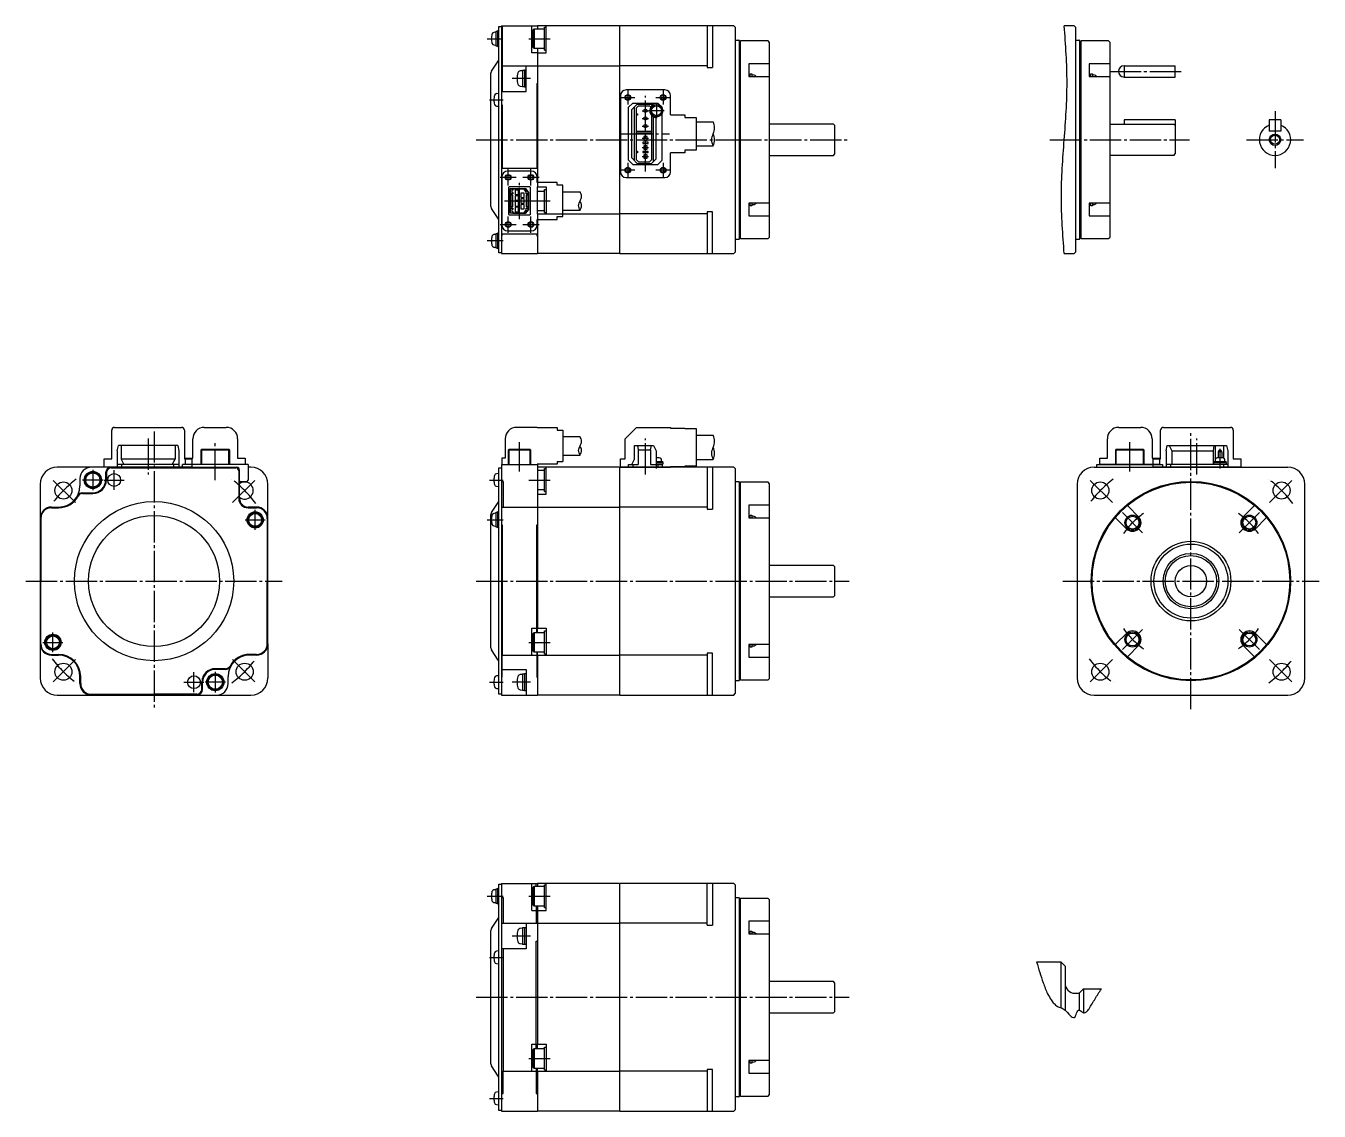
# Model space of a CAD drawing. Header units: millimetres. Extents: x -232 to 222, y -206 to 175.
import ezdxf

# ---------------------------------------------------------------- set-up
doc = ezdxf.new("R2010")
doc.units = ezdxf.units.MM
doc.linetypes.add('DASH_CENTER', pattern=[14, 11, -1, 1, -1])

msp = doc.modelspace()

# ---------------------------------------------------------------- linework, layer by layer
at = {"color": 7, "linetype": 'Continuous'}
for p, q in [((-66.9, 172.75), (-67.68, 172.68)), ((-66.9, 167.9), (-66.9, 173.1)), ((-66.9, 173.1), (-66.3, 173.1)), ((-66.3, 167.65), (-66.3, 173.35)), ((-66.3, 173.35), (-66, 173.35)), ((-66, 174.75), (-65, 174.75)), ((-66, 135), (-66, 174.75)), ((-65, 175), (-65, 95)), ((-65, 175), (-52.4, 175)), ((-64.8, 175), (-64.8, 161)), ((-54.4, 165.5), (-54.4, 175)), ((-53.55, 174), (-53.9, 173.65)), ((-53.9, 167.35), (-53.9, 173.65)), ((-53.55, 174), (-49.9, 174)), ((-53.55, 174), (-53.55, 167)), ((-52.4, 175), (-52.4, 174)), ((-23.7, 175), (-52.4, 175)), ((-49.9, 166.5), (-49.9, 174.5)), ((-49.9, 174.5), (-49.4, 174.5)), ((-49.4, 165.5), (-49.4, 175)), ((-23.7, 175), (-23.6, 174.9)), ((-23.6, 174.9), (-23.5, 175)), ((-23.6, 174.9), (-23.6, 95.1)), ((16.5, 175), (-23.5, 175)), ((7.2, 175), (7.2, 160.32)), ((9, 175), (9, 160.32)), ((17, 174.5), (16.5, 175)), ((17, 174.5), (17, 95.5)), ((136.01, 175), (132.51, 175)), ((136.51, 174.5), (136.01, 175)), ((136.51, 174.5), (136.51, 95.5)), ((-67.68, 168.32), (-66.9, 168.25)), ((17.3, 170), (18.3, 170)), ((18.5, 169.8), (18.3, 170)), ((18.5, 135), (18.5, 169.8)), ((18.8, 168.9), (18.7, 168.9)), ((18.9, 169.7), (18.8, 169.6)), ((18.8, 169.6), (18.8, 135)), ((28.6, 169.7), (18.9, 169.7)), ((29.1, 169.2), (28.6, 169.7)), ((29.1, 135), (29.1, 169.2)), ((136.81, 170), (137.81, 170)), ((138.01, 169.8), (137.81, 170)), ((138.01, 135), (138.01, 169.8)), ((138.31, 168.9), (138.21, 168.9)), ((138.41, 169.7), (138.31, 169.6)), ((138.31, 169.6), (138.31, 135)), ((148.11, 169.7), (138.41, 169.7)), ((148.61, 169.2), (148.11, 169.7)), ((148.61, 135), (148.61, 169.2)), ((-66.3, 167.9), (-66.9, 167.9)), ((-66, 167.65), (-66.3, 167.65)), ((-52.4, 165.5), (-54.4, 165.5)), ((-53.9, 167.35), (-53.55, 167)), ((-49.9, 167), (-53.55, 167)), ((-52.4, 167), (-52.4, 118.5)), ((-52.4, 165.5), (-49.4, 165.5)), ((-49.9, 166.5), (-49.4, 166.5)), ((-68.53, 159.09), (-66.17, 162.65)), ((-64.8, 161), (-64.8, 152)), ((-64.8, 161), (-52.4, 161)), ((-57.6, 159.25), (-58.45, 159.18)), ((-57.6, 159.45), (-57.6, 153.55)), ((-57.6, 159.45), (-56.9, 159.45)), ((-56.9, 159.5), (-56.4, 159.5)), ((-56.9, 159.5), (-56.9, 153.5)), ((-56.4, 152), (-56.4, 161)), ((-52.4, 161), (-23.6, 161)), ((7.2, 161), (-23.6, 161)), ((7.2, 160.32), (9, 160.32)), ((21.8, 161.71), (21.8, 157.22)), ((29.1, 161.71), (21.8, 161.71)), ((141.31, 161.71), (141.31, 157.22)), ((148.61, 161.71), (141.31, 161.71)), ((153.51, 161), (153.51, 157)), ((153.51, 161), (171.51, 161)), ((171.51, 157), (171.51, 161)), ((-68.9, 157.88), (-68.9, 135)), ((-52.6, 154.75), (-52.4, 154.75)), ((-52.6, 154.75), (-52.6, 135)), ((21.8, 158.01), (22.3, 158.01)), ((21.8, 157.22), (29.1, 157.22)), ((22.3, 158.16), (22.9, 158.16)), ((22.3, 157.22), (22.3, 158.16)), ((22.9, 158.16), (22.9, 157.22)), ((23.68, 157.69), (22.9, 157.76)), ((141.31, 158.01), (141.81, 158.01)), ((141.31, 157.22), (148.61, 157.22)), ((141.81, 158.16), (142.41, 158.16)), ((141.81, 157.22), (141.81, 158.16)), ((142.41, 158.16), (142.41, 157.22)), ((143.19, 157.69), (142.41, 157.76)), ((153.51, 157), (171.51, 157)), ((-66, 151.25), (-66.78, 151.18)), ((-65, 152), (-56.4, 152)), ((-58.45, 153.82), (-57.6, 153.75)), ((-56.9, 153.55), (-57.6, 153.55)), ((-56.4, 153.5), (-56.9, 153.5)), ((-66.78, 146.82), (-66, 146.75)), ((-65, 147.25), (-64.8, 147.25)), ((-64.8, 147.25), (-64.8, 125)), ((-18.9, 147.9), (-20.4, 146.4)), ((-20.4, 127.8), (-20.4, 146.4)), ((-19.3, 145.6), (-17, 147.9)), ((-19.3, 128.6), (-19.3, 145.6)), ((-18.9, 147.9), (-10.1, 147.9)), ((-18.3, 127.6), (-18.3, 146.6)), ((-16.95, 146.9), (-17.75, 146.1)), ((-17.75, 146.1), (-17.75, 128.1)), ((-17.4, 147.5), (-12.3, 147.5)), ((-16.95, 146.9), (-13.1, 146.9)), ((-13.1, 146.9), (-12.65, 146.45)), ((-11.97, 147.17), (-12.7, 147.9)), ((-11.8, 147.28), (-11.8, 147.9)), ((-8.6, 146.4), (-10.1, 147.9)), ((-8.6, 146.12), (-8.6, 146.4)), ((-17.75, 144.1), (-17.25, 144.1)), ((-17.25, 143.6), (-17.75, 143.6)), ((-17.25, 144.1), (-17.25, 143.6)), ((-12.3, 128.1), (-12.3, 143.51)), ((-11.7, 127.3), (-11.7, 143.07)), ((-10.7, 128.3), (-10.7, 142.8)), ((-8.6, 127.8), (-8.6, 144.28)), ((171.51, 142), (153.51, 142)), ((153.51, 142), (153.51, 140.5)), ((171.51, 142), (171.51, 130)), ((204.51, 142), (204.51, 138)), ((208.51, 142), (204.51, 142)), ((208.51, 142), (208.51, 138)), ((-17.75, 138), (-12.3, 138)), ((-12.3, 137.3), (-17.75, 137.3)), ((51.5, 140.5), (29.1, 140.5)), ((52, 140), (51.5, 140.5)), ((52, 130), (52, 140)), ((148.61, 140.5), (171.01, 140.5)), ((171.01, 140.5), (171.51, 140)), ((208.51, 138), (204.51, 138)), ((-68.9, 135), (-68.9, 112.12)), ((-66, 95.25), (-66, 135)), ((-52.6, 135), (-52.6, 125)), ((-15.4, 134.1), (-15.4, 133.7)), ((-13.6, 134.1), (-15.4, 134.1)), ((-15.4, 133.7), (-13.6, 133.7)), ((-15.1, 136.1), (-15.1, 134.9)), ((-13.9, 136.1), (-15.1, 136.1)), ((-15.1, 134.9), (-13.9, 134.9)), ((-13.9, 132.9), (-15.1, 132.9)), ((-15.1, 132.9), (-15.1, 131.7)), ((-15.1, 131.7), (-13.9, 131.7)), ((-13.9, 134.9), (-13.9, 136.1)), ((-13.9, 131.7), (-13.9, 132.9)), ((-13.6, 133.7), (-13.6, 134.1)), ((18.5, 100.2), (18.5, 135)), ((18.8, 135), (18.8, 100.4)), ((29.1, 100.8), (29.1, 135)), ((138.01, 100.2), (138.01, 135)), ((138.31, 135), (138.31, 100.4)), ((148.61, 100.8), (148.61, 135)), ((-18.9, 126.3), (-20.4, 127.8)), ((-17, 126.3), (-19.3, 128.6)), ((-17.75, 131.05), (-17.25, 131.05)), ((-17.25, 130.35), (-17.75, 130.35)), ((-17.75, 128.1), (-16.95, 127.3)), ((-17.25, 131.05), (-17.25, 130.35)), ((-16.95, 127.3), (-13.1, 127.3)), ((-13.6, 130.9), (-15.4, 130.9)), ((-15.4, 130.9), (-15.4, 130.5)), ((-15.4, 130.5), (-13.6, 130.5)), ((-15.1, 129.7), (-15.1, 128.5)), ((-13.9, 129.7), (-15.1, 129.7)), ((-15.1, 128.5), (-13.9, 128.5)), ((-13.9, 128.5), (-13.9, 129.7)), ((-13.6, 130.5), (-13.6, 130.9)), ((-13.1, 127.3), (-12.3, 128.1)), ((-12.7, 126.3), (-10.7, 128.3)), ((-8.6, 127.8), (-10.1, 126.3)), ((29.1, 129.5), (51.5, 129.5)), ((51.5, 129.5), (52, 130)), ((171.01, 129.5), (148.61, 129.5)), ((171.01, 129.5), (171.51, 130)), ((-65, 125), (-52.4, 125)), ((-18.9, 126.3), (-10.1, 126.3)), ((-17.4, 126.7), (-12.3, 126.7)), ((-62.53, 118.23), (-62.33, 118.43)), ((-62.53, 118.23), (-62.53, 108.78)), ((-55.08, 118.43), (-62.33, 118.43)), ((-55.08, 118.43), (-54.88, 118.23)), ((-54.88, 108.78), (-54.88, 118.23)), ((-52.4, 113.5), (-52.4, 118.5)), ((-52.4, 118.5), (-49.4, 118.5)), ((-49.4, 118.5), (-49.4, 109)), ((-61.95, 117.83), (-56.5, 117.83)), ((-61.95, 109.18), (-61.95, 117.83)), ((-61.75, 114.35), (-61.95, 114.35)), ((-61.85, 117.75), (-61, 117.75)), ((-61.85, 116), (-61.85, 117.75)), ((-61, 116), (-61.85, 116)), ((-61.75, 115.6), (-61.18, 115.6)), ((-61.75, 115.6), (-61.75, 111.4)), ((-61.4, 116), (-61.4, 115.6)), ((-61.35, 117.25), (-61.35, 116.5)), ((-61, 117.25), (-61.35, 117.25)), ((-61.35, 116.5), (-61, 116.5)), ((-61.18, 115.6), (-61.18, 111.4)), ((-61, 117.75), (-57, 117.75)), ((-61, 117.75), (-61, 117.25)), ((-61, 116.5), (-61, 116)), ((-60.1, 117.3), (-60.28, 117.3)), ((-60.28, 117.3), (-60.28, 115.7)), ((-60.28, 115.7), (-60.1, 115.7)), ((-60.28, 115.3), (-60.28, 113.7)), ((-60.1, 115.3), (-60.28, 115.3)), ((-60.28, 113.7), (-60.1, 113.7)), ((-60.1, 117.27), (-60.1, 117.3)), ((-59.1, 117.27), (-60.1, 117.27)), ((-60.1, 115.7), (-60.1, 115.73)), ((-60.1, 115.73), (-59.1, 115.73)), ((-60.1, 115.27), (-60.1, 115.3)), ((-59.1, 115.27), (-60.1, 115.27)), ((-60.1, 113.73), (-59.1, 113.73)), ((-60.1, 113.7), (-60.1, 113.73)), ((-59.1, 115.73), (-59.1, 117.27)), ((-59.1, 113.73), (-59.1, 115.27)), ((-58.3, 116.27), (-58.3, 114.73)), ((-57.3, 116.27), (-58.3, 116.27)), ((-58.3, 114.73), (-57.3, 114.73)), ((-57.3, 114.27), (-58.3, 114.27)), ((-58.3, 114.27), (-58.3, 112.73)), ((-57.12, 116.3), (-57.3, 116.3)), ((-57.3, 116.3), (-57.3, 116.27)), ((-57.3, 114.73), (-57.3, 114.7)), ((-57.3, 114.7), (-57.12, 114.7)), ((-57.3, 114.3), (-57.3, 114.27)), ((-57.12, 114.3), (-57.3, 114.3)), ((-57.12, 114.7), (-57.12, 116.3)), ((-57.12, 112.7), (-57.12, 114.3)), ((-56.57, 117.75), (-57, 117.75)), ((-57, 117.38), (-57, 117.75)), ((-56.4, 116.75), (-57, 117.38)), ((-55.55, 116.42), (-56.57, 117.75)), ((-55.45, 116.45), (-56.5, 117.83)), ((-56.4, 116), (-56.4, 116.75)), ((-55.55, 116), (-56.4, 116)), ((-56.23, 115.6), (-55.65, 115.6)), ((-56.23, 111.4), (-56.23, 115.6)), ((-56, 115.6), (-56, 116)), ((-55.65, 111.4), (-55.65, 115.6)), ((-55.65, 114.35), (-55.45, 114.35)), ((-55.55, 116), (-55.55, 116.42)), ((-55.45, 110.55), (-55.45, 116.45)), ((-52.4, 117), (-49.9, 117)), ((-52.4, 109), (-52.4, 113.5)), ((-49.9, 117.5), (-49.4, 117.5)), ((-49.9, 109.5), (-49.9, 117.5)), ((-66.17, 107.29), (-68.53, 110.91)), ((-61.95, 112.65), (-61.75, 112.65)), ((-56.5, 109.18), (-61.95, 109.18)), ((-61.85, 111), (-61, 111)), ((-61.85, 109.25), (-61.85, 111)), ((-61, 109.25), (-61.85, 109.25)), ((-61.18, 111.4), (-61.75, 111.4)), ((-61.4, 111.4), (-61.4, 111)), ((-61.35, 110.5), (-61.35, 109.75)), ((-61, 110.5), (-61.35, 110.5)), ((-61.35, 109.75), (-61, 109.75)), ((-61, 111), (-61, 110.5)), ((-61, 109.75), (-61, 109.25)), ((-61, 109.25), (-57, 109.25)), ((-60.28, 113.3), (-60.28, 111.7)), ((-60.1, 113.3), (-60.28, 113.3)), ((-60.28, 111.7), (-60.1, 111.7)), ((-60.1, 111.3), (-60.28, 111.3)), ((-60.28, 111.3), (-60.28, 109.7)), ((-60.28, 109.7), (-60.1, 109.7)), ((-60.1, 113.27), (-60.1, 113.3)), ((-59.1, 113.27), (-60.1, 113.27)), ((-60.1, 111.73), (-59.1, 111.73)), ((-60.1, 111.7), (-60.1, 111.73)), ((-60.1, 111.27), (-60.1, 111.3)), ((-59.1, 111.27), (-60.1, 111.27)), ((-60.1, 109.7), (-60.1, 109.73)), ((-60.1, 109.73), (-59.1, 109.73)), ((-59.1, 111.73), (-59.1, 113.27)), ((-59.1, 109.73), (-59.1, 111.27)), ((-58.3, 112.73), (-57.3, 112.73)), ((-57.3, 112.27), (-58.3, 112.27)), ((-58.3, 112.27), (-58.3, 110.73)), ((-58.3, 110.73), (-57.3, 110.73)), ((-57.3, 112.73), (-57.3, 112.7)), ((-57.3, 112.7), (-57.12, 112.7)), ((-57.3, 112.3), (-57.3, 112.27)), ((-57.12, 112.3), (-57.3, 112.3)), ((-57.3, 110.73), (-57.3, 110.7)), ((-57.3, 110.7), (-57.12, 110.7)), ((-57.12, 110.7), (-57.12, 112.3)), ((-57, 109.62), (-56.4, 110.25)), ((-57, 109.25), (-57, 109.62)), ((-57, 109.25), (-56.57, 109.25)), ((-56.57, 109.25), (-55.55, 110.58)), ((-56.5, 109.18), (-55.45, 110.55)), ((-56.4, 111), (-55.55, 111)), ((-56.4, 110.25), (-56.4, 111)), ((-55.65, 111.4), (-56.23, 111.4)), ((-56, 111), (-56, 111.4)), ((-55.45, 112.65), (-55.65, 112.65)), ((-55.55, 110.58), (-55.55, 111)), ((-49.9, 110), (-52.4, 110)), ((-52.4, 109), (-52.4, 95)), ((-52.4, 109), (-23.6, 109)), ((-49.9, 109.5), (-49.4, 109.5)), ((7.2, 109), (-23.6, 109)), ((7.2, 109.68), (7.2, 95)), ((9, 109.68), (7.2, 109.68)), ((9, 95), (9, 109.68)), ((21.8, 112.78), (21.8, 108.29)), ((29.1, 112.78), (21.8, 112.78)), ((22.3, 111.99), (21.8, 111.99)), ((22.3, 111.84), (22.3, 112.78)), ((22.9, 111.84), (22.3, 111.84)), ((22.9, 112.78), (22.9, 111.84)), ((22.9, 112.24), (23.68, 112.31)), ((141.31, 112.78), (141.31, 108.29)), ((148.61, 112.78), (141.31, 112.78)), ((141.81, 111.99), (141.31, 111.99)), ((141.81, 111.84), (141.81, 112.78)), ((142.41, 111.84), (141.81, 111.84)), ((142.41, 112.78), (142.41, 111.84)), ((142.41, 112.24), (143.19, 112.31)), ((-62.53, 108.78), (-62.33, 108.58)), ((-62.33, 108.58), (-55.08, 108.58)), ((-54.88, 108.78), (-55.08, 108.58)), ((21.8, 108.29), (29.1, 108.29)), ((141.31, 108.29), (148.61, 108.29)), ((-66.9, 101.75), (-67.68, 101.68)), ((-66.9, 96.9), (-66.9, 102.1)), ((-66.9, 102.1), (-66.3, 102.1)), ((-66.3, 96.65), (-66.3, 102.35)), ((-66.3, 102.35), (-66, 102.35)), ((-65, 102), (-52.4, 102)), ((-65, 101.25), (-64.8, 101.25)), ((-64.8, 101.25), (-64.8, 102)), ((-52.6, 102), (-52.6, 101.25)), ((-52.6, 101.25), (-52.4, 101.25)), ((18.3, 100), (17.3, 100)), ((18.3, 100), (18.5, 100.2)), ((18.7, 101.1), (18.8, 101.1)), ((18.8, 100.4), (18.9, 100.3)), ((18.9, 100.3), (28.6, 100.3)), ((28.6, 100.3), (29.1, 100.8)), ((137.81, 100), (136.81, 100)), ((137.81, 100), (138.01, 100.2)), ((138.21, 101.1), (138.31, 101.1)), ((138.31, 100.4), (138.41, 100.3)), ((138.41, 100.3), (148.11, 100.3)), ((148.11, 100.3), (148.61, 100.8)), ((-67.68, 97.32), (-66.9, 97.25)), ((-66.3, 96.9), (-66.9, 96.9)), ((-66, 96.65), (-66.3, 96.65)), ((16.5, 95), (17, 95.5)), ((136.01, 95), (136.51, 95.5)), ((-65, 95.25), (-66, 95.25)), ((-65, 95), (-52.4, 95)), ((-23.7, 95), (-52.4, 95)), ((-23.6, 95.1), (-23.7, 95)), ((-23.5, 95), (-23.6, 95.1)), ((-23.5, 95), (16.5, 95)), ((132.51, 95), (136.01, 95)), ((-199.9, 25.8), (-199.5, 27.6)), ((-178.7, 27.6), (-199.5, 27.6)), ((-198.6, 27.6), (-198.6, 22.8)), ((-179.6, 27.6), (-179.6, 22.8)), ((-178.7, 27.6), (-178.3, 25.8)), ((-18.3, 27.6), (-11.7, 27.6)), ((-18.3, 22.8), (-18.3, 27.6)), ((-17.3, 27.6), (-17, 26.1)), ((-12.7, 26.1), (-12.4, 27.6)), ((-11.7, 27.6), (-10.7, 25.8)), ((168.3, 25.8), (168.7, 27.6)), ((168.7, 27.6), (189.5, 27.6)), ((169.3, 27.6), (170.3, 25.8)), ((185.07, 27.6), (184.8, 25.8)), ((185.51, 27.6), (185.51, 22.68)), ((188.45, 27.6), (188.45, 23.17)), ((189.5, 27.6), (189.9, 25.8)), ((-199.9, 25.8), (-199.9, 20)), ((-179.6, 22.8), (-198.6, 22.8)), ((-198.6, 22.8), (-197.6, 21)), ((-180.6, 21), (-179.6, 22.8)), ((-178.3, 25.8), (-178.3, 20)), ((-170.22, 26.3), (-170.42, 26.1)), ((-170.42, 21), (-170.42, 26.1)), ((-170.42, 26.1), (-160.57, 26.1)), ((-170.22, 21), (-170.22, 26.3)), ((-170.22, 26.3), (-160.77, 26.3)), ((-160.77, 21), (-160.77, 26.3)), ((-160.57, 26.1), (-160.77, 26.3)), ((-160.57, 26.1), (-160.57, 21)), ((-62.53, 26.1), (-62.33, 26.3)), ((-62.53, 21), (-62.53, 26.1)), ((-62.33, 26.3), (-55.08, 26.3)), ((-55.08, 26.3), (-54.88, 26.1)), ((-54.88, 26.1), (-54.88, 21)), ((-19.3, 21), (-18.3, 22.8)), ((-17, 26.1), (-12.7, 26.1)), ((-17, 26.1), (-17, 21)), ((-12.7, 26.1), (-12.7, 21)), ((-10.7, 25.8), (-10.7, 21)), ((150.78, 26.3), (150.58, 26.1)), ((150.58, 21), (150.58, 26.1)), ((150.78, 26.3), (160.23, 26.3)), ((160.43, 26.1), (160.23, 26.3)), ((160.43, 26.1), (160.43, 21)), ((168.3, 25.8), (168.3, 20)), ((170.3, 25.8), (170.3, 21)), ((170.3, 25.8), (184.8, 25.8)), ((184.8, 25.8), (184.8, 21)), ((186.6, 25.4), (186.6, 23.31)), ((187.8, 25.4), (186.6, 25.4)), ((187.8, 25.4), (187.8, 23.31)), ((189.9, 25.8), (189.9, 20)), ((-209, 20), (-221, 20)), ((-177, 20), (-209, 20)), ((-202, 19.75), (-187, 19.75)), ((-178.3, 21), (-199.9, 21)), ((-198.4, 21), (-198.4, 20)), ((-187, 19.75), (-158.25, 19.75)), ((-180, 20), (-180, 21)), ((-154, 21), (-177, 21)), ((-177, 20), (-177, 21)), ((-177, 20), (-158, 20)), ((-157.25, 18.75), (-157.25, 9)), ((-157, 14.5), (-157, 19)), ((-154, 21), (-154, 15.5)), ((-153, 20), (-154, 20)), ((-66, -20), (-66, 19.75)), ((-66, 19.75), (-65, 19.75)), ((-65, 21), (-65, -60)), ((-65, 21), (-52.4, 21)), ((-52.4, 21), (-52.4, -36.5)), ((-23.7, 20), (-52.4, 20)), ((-52.4, 19), (-49.9, 19)), ((-49.9, 19.5), (-49.4, 19.5)), ((-49.9, 11.5), (-49.9, 19.5)), ((-49.4, 10.5), (-49.4, 20)), ((-23.7, 20), (-23.6, 19.9)), ((-23.6, 19.9), (-23.5, 20)), ((-23.6, 19.9), (-23.6, -59.9)), ((16.5, 20), (-23.5, 20)), ((-20.4, 21), (-17, 21)), ((-20.4, 20), (-20.4, 21)), ((-18.9, 21), (-18.9, 20)), ((-12.7, 21), (-8.6, 21)), ((-10.7, 22.05), (-8.45, 22.05)), ((-10.7, 21.6), (-8.4, 21.6)), ((-10.7, 21.1), (-8.4, 21.1)), ((-10.1, 21), (-10.1, 20)), ((-9.05, 21.1), (-9.05, 21)), ((-8.85, 22.05), (-8.9, 22.64)), ((-8.6, 21), (-8.6, 20)), ((-8.45, 21.6), (-8.45, 22.05)), ((-8.4, 21.6), (-8.4, 21.1)), ((7.2, 20), (7.2, 5.32)), ((9, 20), (9, 5.32)), ((17, 19.5), (16.5, 20)), ((17, 19.5), (17, -59.5)), ((143, 20), (211, 20)), ((144, 20), (144, 21)), ((144, 21), (167, 21)), ((167, 21), (167, 20)), ((189.9, 21), (168.3, 21)), ((169.8, 21), (169.8, 20)), ((185, 21.1), (185, 21.6)), ((185, 21.6), (187.2, 21.6)), ((185, 21.1), (187.2, 21.1)), ((185.05, 22.05), (185.05, 21.6)), ((185.05, 22.05), (187.2, 22.05)), ((185.5, 22.64), (185.45, 22.05)), ((185.65, 21), (185.65, 21.1)), ((187.2, 22.05), (189.35, 22.05)), ((187.2, 21.6), (189.4, 21.6)), ((187.2, 21.1), (189.4, 21.1)), ((188.4, 21), (188.4, 20)), ((188.75, 21.1), (188.75, 21)), ((188.95, 22.05), (188.9, 22.64)), ((189.35, 21.6), (189.35, 22.05)), ((189.4, 21.6), (189.4, 21.1)), ((-227, 14), (-227, 2)), ((-213, 16), (-213, 13.5)), ((-204, 18), (-204, 14.25)), ((-203.75, 18), (-203.75, 15.5)), ((-157, 9), (-157, 14.5)), ((-156.5, 15), (-154.5, 15)), ((-147, 2), (-147, 14)), ((-66, 17.75), (-66.78, 17.68)), ((-65, 15), (-64.5, 15)), ((-64.5, 15), (-64.5, 6)), ((17.3, 15), (18.3, 15)), ((18.5, 14.8), (18.3, 15)), ((18.5, -20), (18.5, 14.8)), ((18.8, 13.9), (18.7, 13.9)), ((18.9, 14.7), (18.8, 14.6)), ((18.8, 14.6), (18.8, -20)), ((28.6, 14.7), (18.9, 14.7)), ((29.1, 14.2), (28.6, 14.7)), ((29.1, -20), (29.1, 14.2)), ((137.08, 15), (137, 15)), ((137, 14), (137, -54)), ((217, -54), (217, 14)), ((-212.13, 11), (-208.5, 11)), ((-212.13, 10.75), (-208.5, 10.75)), ((-66.78, 13.32), (-66, 13.25)), ((-49.9, 12), (-52.4, 12)), ((-52.4, 10.5), (-49.4, 10.5)), ((-49.9, 11.5), (-49.4, 11.5)), ((-223, 6), (-220.5, 6)), ((-223, 5.75), (-220.5, 5.75)), ((-151, 6), (-154, 6)), ((-154, 5.75), (-151, 5.75)), ((-68.53, 4.09), (-66.17, 7.65)), ((-65, 6), (-52.4, 6)), ((-52.4, 6), (-23.6, 6)), ((7.2, 6), (-23.6, 6)), ((7.2, 5.32), (9, 5.32)), ((29.1, 6.71), (21.8, 6.71)), ((21.8, 6.71), (21.8, 2.22)), ((158.62, 2.63), (154.92, 6.32)), ((199.08, 6.32), (195.39, 2.63)), ((-227, 2), (-227, -42)), ((-227, 1.32), (-227, -54)), ((-226.75, 2), (-226.75, -20)), ((-147.25, 2), (-147.25, -20)), ((-147, -42), (-147, 2)), ((-68.9, 2.88), (-68.9, -20)), ((-66.9, 3.83), (-67.68, 3.77)), ((-66.9, 4.18), (-66.3, 4.18)), ((-66.9, -1.02), (-66.9, 4.18)), ((-66.3, 4.43), (-66, 4.43)), ((-66.3, -1.27), (-66.3, 4.43)), ((21.8, 3.01), (22.3, 3.01)), ((21.8, 2.22), (29.1, 2.22)), ((22.3, 2.22), (22.3, 3.16)), ((22.3, 3.16), (22.9, 3.16)), ((22.9, 3.16), (22.9, 2.22)), ((23.68, 2.69), (22.9, 2.76)), ((150.68, 2.08), (154.37, -1.61)), ((199.63, -1.61), (203.32, 2.08)), ((-67.68, -0.6), (-66.9, -0.67)), ((-66.3, -1.02), (-66.9, -1.02)), ((-66, -1.27), (-66.3, -1.27)), ((-65, -0.25), (-64.8, -0.25)), ((-64.8, -0.25), (-64.8, -46)), ((-52.6, -0.25), (-52.4, -0.25)), ((-52.6, -38), (-52.6, -0.25)), ((51.5, -14.5), (29.1, -14.5)), ((52, -15), (51.5, -14.5)), ((52, -25), (52, -15)), ((-226.75, -42), (-226.75, -20)), ((-147.25, -42), (-147.25, -20)), ((-68.9, -20), (-68.9, -42.88)), ((-66, -59.75), (-66, -20)), ((18.5, -54.8), (18.5, -20)), ((18.8, -20), (18.8, -54.6)), ((29.1, -54.2), (29.1, -20)), ((29.1, -25.5), (51.5, -25.5)), ((51.5, -25.5), (52, -25)), ((-54.4, -46), (-54.4, -36.5)), ((-54.4, -36.5), (-52.4, -36.5)), ((-53.55, -38), (-53.9, -38.35)), ((-53.9, -44.65), (-53.9, -38.35)), ((-53.55, -38), (-49.9, -38)), ((-53.55, -38), (-53.55, -45)), ((-52.4, -36.5), (-49.4, -36.5)), ((-52.4, -38), (-52.4, -36.5)), ((-49.9, -45.5), (-49.9, -37.5)), ((-49.9, -37.5), (-49.4, -37.5)), ((-49.4, -36.5), (-49.4, -46)), ((154.37, -38.38), (150.68, -42.08)), ((203.32, -42.08), (199.63, -38.38)), ((-147, -42), (-147, -54)), ((-66.17, -47.71), (-68.53, -44.09)), ((-53.9, -44.65), (-53.55, -45)), ((-49.9, -45), (-53.55, -45)), ((-52.6, -45), (-52.6, -53.75)), ((-52.4, -46), (-52.4, -45)), ((9, -45.32), (7.2, -45.32)), ((7.2, -45.32), (7.2, -60)), ((9, -60), (9, -45.32)), ((29.1, -42.22), (21.8, -42.22)), ((21.8, -42.22), (21.8, -46.71)), ((22.3, -43.01), (21.8, -43.01)), ((22.3, -43.16), (22.3, -42.22)), ((22.9, -43.16), (22.3, -43.16)), ((22.9, -42.22), (22.9, -43.16)), ((22.9, -42.76), (23.68, -42.69)), ((154.92, -46.32), (158.62, -42.63)), ((195.39, -42.63), (199.08, -46.32)), ((-223, -45.75), (-220.5, -45.75)), ((-223, -46), (-220.5, -46)), ((-151, -45.75), (-153.5, -45.75)), ((-151, -46), (-153.5, -46)), ((-64.8, -53.75), (-64.8, -46)), ((-64.8, -46), (-52.4, -46)), ((-52.4, -46), (-23.6, -46)), ((-52.4, -46), (-52.4, -60)), ((-49.9, -45.5), (-49.4, -45.5)), ((7.2, -46), (-23.6, -46)), ((21.8, -46.71), (29.1, -46.71)), ((-213, -56), (-213, -53.5)), ((-212.75, -56), (-212.75, -53.5)), ((-170, -58), (-170, -54.25)), ((-161.87, -50.75), (-165.5, -50.75)), ((-161.87, -51), (-165.5, -51)), ((-161, -56), (-161, -53.5)), ((-66, -53.25), (-66.78, -53.32)), ((-65, -53.75), (-64.8, -53.75)), ((-64.8, -51), (-56.4, -51)), ((-57.6, -52.75), (-58.45, -52.82)), ((-57.6, -52.55), (-56.9, -52.55)), ((-57.6, -52.55), (-57.6, -58.45)), ((-56.9, -52.5), (-56.9, -58.5)), ((-56.9, -52.5), (-56.4, -52.5)), ((-56.4, -51), (-56.4, -60)), ((-52.6, -53.75), (-52.4, -53.75)), ((18.7, -53.9), (18.8, -53.9)), ((28.6, -54.7), (29.1, -54.2)), ((-170.25, -58), (-170.25, -55.5)), ((-66.78, -57.68), (-66, -57.75)), ((-58.45, -58.18), (-57.6, -58.25)), ((-56.9, -58.45), (-57.6, -58.45)), ((-56.4, -58.5), (-56.9, -58.5)), ((18.3, -55), (17.3, -55)), ((18.3, -55), (18.5, -54.8)), ((18.8, -54.6), (18.9, -54.7)), ((18.9, -54.7), (28.6, -54.7)), ((-221, -60), (-153, -60)), ((-209, -59.75), (-187, -59.75)), ((-209, -60), (-165, -60)), ((-172, -59.75), (-187, -59.75)), ((-65, -59.75), (-66, -59.75)), ((-65, -60), (-52.4, -60)), ((-23.7, -60), (-52.4, -60)), ((-23.6, -59.9), (-23.7, -60)), ((-23.5, -60), (-23.6, -59.9)), ((-23.5, -60), (16.5, -60)), ((16.5, -60), (17, -59.5)), ((143, -60), (211, -60)), ((-66, -166.14), (-66, -126.39)), ((-66, -126.39), (-65, -126.39)), ((-65, -126.14), (-65, -206.14)), ((-65, -126.14), (-52.4, -126.14)), ((-54.4, -135.64), (-54.4, -126.14)), ((-52.9, -127.14), (-52.9, -126.14)), ((-52.4, -126.14), (-52.4, -127.14)), ((-23.7, -126.14), (-52.4, -126.14)), ((-49.9, -126.64), (-49.4, -126.64)), ((-49.9, -134.64), (-49.9, -126.64)), ((-49.4, -135.64), (-49.4, -126.14)), ((-23.6, -126.24), (-23.6, -206.04)), ((16.5, -126.14), (-23.5, -126.14)), ((7.2, -140.82), (7.2, -126.14)), ((9, -126.14), (9, -140.82)), ((17, -126.64), (16.5, -126.14)), ((17, -126.64), (17, -205.64)), ((-66.9, -128.39), (-67.68, -128.46)), ((-66.9, -128.04), (-66.3, -128.04)), ((-66.9, -133.24), (-66.9, -128.04)), ((-66.3, -127.79), (-66, -127.79)), ((-66.3, -133.49), (-66.3, -127.79)), ((-65, -131.14), (-64.5, -131.14)), ((-64.5, -131.14), (-64.5, -140.14)), ((-53.55, -127.14), (-53.9, -127.49)), ((-53.9, -133.79), (-53.9, -127.49)), ((-53.55, -127.14), (-49.9, -127.14)), ((-53.55, -127.14), (-53.55, -134.14)), ((17.3, -131.14), (18.3, -131.14)), ((18.5, -131.34), (18.3, -131.14)), ((18.5, -166.14), (18.5, -131.34)), ((18.9, -131.44), (18.8, -131.54)), ((18.8, -131.54), (18.8, -166.14)), ((28.6, -131.44), (18.9, -131.44)), ((29.1, -131.94), (28.6, -131.44)), ((-67.68, -132.82), (-66.9, -132.89)), ((-66.3, -133.24), (-66.9, -133.24)), ((-66, -133.49), (-66.3, -133.49)), ((-54.4, -135.64), (-49.4, -135.64)), ((-53.9, -133.79), (-53.55, -134.14)), ((-49.9, -134.14), (-53.55, -134.14)), ((-52.9, -134.14), (-52.9, -140.14)), ((-52.4, -134.14), (-52.4, -182.64)), ((-49.9, -134.64), (-49.4, -134.64)), ((18.8, -132.24), (18.7, -132.24)), ((29.1, -166.14), (29.1, -131.94)), ((-68.53, -142.04), (-66.17, -138.49)), ((-65, -140.14), (-52.4, -140.14)), ((-56.4, -140.14), (-56.4, -149.14)), ((-52.4, -140.14), (-23.6, -140.14)), ((7.2, -140.14), (-23.6, -140.14)), ((29.1, -139.43), (21.8, -139.43)), ((21.8, -139.43), (21.8, -143.92)), ((-68.9, -143.26), (-68.9, -166.14)), ((-57.6, -141.89), (-58.45, -141.96)), ((-57.6, -141.69), (-57.6, -147.59)), ((-57.6, -141.69), (-56.9, -141.69)), ((-56.9, -141.64), (-56.4, -141.64)), ((-56.9, -141.64), (-56.9, -147.64)), ((7.2, -140.82), (9, -140.82)), ((21.8, -143.13), (22.3, -143.13)), ((21.8, -143.92), (29.1, -143.92)), ((22.3, -143.92), (22.3, -142.98)), ((22.3, -142.98), (22.9, -142.98)), ((22.9, -142.98), (22.9, -143.92)), ((23.68, -143.45), (22.9, -143.38)), ((-56.4, -149.14), (-65, -149.14)), ((-64.5, -149.14), (-64.5, -192.14)), ((-58.45, -147.31), (-57.6, -147.39)), ((-56.9, -147.59), (-57.6, -147.59)), ((-56.4, -147.64), (-56.9, -147.64)), ((-52.9, -146.39), (-52.4, -146.39)), ((-52.9, -184.14), (-52.9, -146.39)), ((-66, -149.89), (-66.78, -149.96)), ((-66.78, -154.32), (-66, -154.39)), ((122.8, -153.73), (131.3, -153.73)), ((131.3, -153.73), (132.8, -155.23)), ((131.3, -153.73), (131.3, -169.83)), ((132.8, -155.23), (132.8, -170.63)), ((51.5, -160.64), (29.1, -160.64)), ((52, -161.14), (51.5, -160.64)), ((52, -171.14), (52, -161.14)), ((137.8, -164.73), (139.3, -163.23)), ((139.3, -163.23), (139.3, -171.61)), ((139.3, -163.23), (145.55, -163.23)), ((-68.9, -166.14), (-68.9, -189.01)), ((-66, -205.89), (-66, -166.14)), ((18.5, -200.94), (18.5, -166.14)), ((18.8, -166.14), (18.8, -200.74)), ((29.1, -200.34), (29.1, -166.14)), ((136.3, -164.73), (137.8, -164.73)), ((137.8, -164.73), (137.8, -170.63)), ((29.1, -171.64), (51.5, -171.64)), ((51.5, -171.64), (52, -171.14)), ((-54.4, -192.14), (-54.4, -182.64)), ((-54.4, -182.64), (-52.4, -182.64)), ((-53.55, -184.14), (-53.9, -184.49)), ((-53.9, -190.79), (-53.9, -184.49)), ((-53.55, -184.14), (-49.9, -184.14)), ((-53.55, -184.14), (-53.55, -191.14)), ((-52.4, -182.64), (-49.4, -182.64)), ((-52.4, -184.14), (-52.4, -182.64)), ((-49.9, -191.64), (-49.9, -183.64)), ((-49.9, -183.64), (-49.4, -183.64)), ((-49.4, -182.64), (-49.4, -192.14)), ((-66.17, -193.85), (-68.53, -190.23)), ((29.1, -188.36), (21.8, -188.36)), ((21.8, -188.36), (21.8, -192.85)), ((22.3, -189.15), (21.8, -189.15)), ((22.3, -189.3), (22.3, -188.36)), ((22.9, -189.3), (22.3, -189.3)), ((22.9, -188.36), (22.9, -189.3)), ((22.9, -188.9), (23.68, -188.83)), ((-64.5, -199.89), (-64.5, -192.14)), ((-64.5, -192.14), (-52.4, -192.14)), ((-53.9, -190.79), (-53.55, -191.14)), ((-49.9, -191.14), (-53.55, -191.14)), ((-52.9, -191.14), (-52.9, -199.89)), ((-52.4, -192.14), (-52.4, -191.14)), ((-52.4, -192.14), (-23.6, -192.14)), ((-52.4, -192.14), (-52.4, -206.14)), ((-49.9, -191.64), (-49.4, -191.64)), ((7.2, -192.14), (-23.6, -192.14)), ((9, -191.46), (7.2, -191.46)), ((7.2, -191.46), (7.2, -206.14)), ((9, -206.14), (9, -191.46)), ((21.8, -192.85), (29.1, -192.85)), ((-66, -199.39), (-66.78, -199.46)), ((-66.78, -203.82), (-66, -203.89)), ((-65, -199.89), (-64.5, -199.89)), ((-52.9, -199.89), (-52.4, -199.89)), ((18.3, -201.14), (17.3, -201.14)), ((18.3, -201.14), (18.5, -200.94)), ((18.7, -200.04), (18.8, -200.04)), ((18.8, -200.74), (18.9, -200.84)), ((18.9, -200.84), (28.6, -200.84)), ((28.6, -200.84), (29.1, -200.34)), ((-65, -205.89), (-66, -205.89)), ((-65, -206.14), (-52.4, -206.14)), ((-23.7, -206.14), (-52.4, -206.14)), ((-23.6, -206.04), (-23.7, -206.14)), ((-23.5, -206.14), (-23.6, -206.04)), ((-23.5, -206.14), (16.5, -206.14)), ((16.5, -206.14), (17, -205.64))]:
    msp.add_line(p, q, dxfattribs=at)
at = {"color": 1, "linetype": 'DASH_CENTER'}
for p, q in [((-70.1, 170.5), (-64.8, 170.5)), ((-55.4, 170.5), (-47.9, 170.5)), ((148.51, 159), (174.01, 159)), ((-54.9, 156.5), (-61.28, 156.5)), ((-23.2, 149.85), (-18.2, 149.85)), ((-20.7, 152.35), (-20.7, 147.35)), ((-14.5, 123.8), (-14.5, 150.4)), ((-10.8, 149.85), (-5.8, 149.85)), ((-8.3, 152.35), (-8.3, 147.35)), ((-69.2, 149), (-64.5, 149)), ((-10.6, 147.85), (-10.6, 142.55)), ((-15.6, 145.2), (-13.4, 145.2)), ((-15.6, 142.5), (-13.4, 142.5)), ((-7.95, 145.2), (-13.25, 145.2)), ((206.51, 145), (206.51, 125)), ((-22.9, 137.1), (-6.1, 137.1)), ((-15.6, 139.8), (-13.4, 139.8)), ((-73.9, 135), (15.3, 135)), ((-15.6, 135.5), (-13.4, 135.5)), ((-15.6, 132.3), (-13.4, 132.3)), ((15.3, 135), (57, 135)), ((127.51, 135), (176.51, 135)), ((196.51, 135), (216.51, 135)), ((-15.6, 129.1), (-13.4, 129.1)), ((-62.7, 118.95), (-62.7, 124.65)), ((-54.7, 118.95), (-54.7, 124.65)), ((-18.2, 124.35), (-23.2, 124.35)), ((-20.7, 126.85), (-20.7, 121.85)), ((-5.8, 124.35), (-10.8, 124.35)), ((-8.3, 126.85), (-8.3, 121.85)), ((-59.85, 121.8), (-65.55, 121.8)), ((-58.7, 107.08), (-58.7, 119.93)), ((-51.85, 121.8), (-57.55, 121.8)), ((-64.03, 113.5), (-53.38, 113.5)), ((-55.4, 113.5), (-47.9, 113.5)), ((-65.55, 105.2), (-59.85, 105.2)), ((-62.7, 102.35), (-62.7, 108.05)), ((-57.55, 105.2), (-51.85, 105.2)), ((-54.7, 102.35), (-54.7, 108.05)), ((-64.5, 99.5), (-70.1, 99.5)), ((-187, 32.6), (-187, -65)), ((177, -65), (177, 32.6)), ((-189.1, 30.1), (-189.1, 17.5)), ((-165.5, 15.45), (-165.5, 28.8)), ((-58.7, 18.5), (-58.7, 28.8)), ((-14.5, 17.5), (-14.5, 30.1)), ((155.5, 18.5), (155.5, 28.8)), ((179.1, 17.5), (179.1, 30.1)), ((-10.6, 19.6), (-10.6, 24.85)), ((187.2, 19.6), (187.2, 26.5)), ((-208.5, 19.1), (-208.5, 11.9)), ((-201, 12), (-201, 19)), ((-214.58, 7.58), (-223.06, 16.06)), ((-204.9, 15.5), (-212.1, 15.5)), ((-204.5, 15.5), (-197.5, 15.5)), ((-159.42, 7.58), (-150.94, 16.06)), ((-69.2, 15.5), (-64.5, 15.5)), ((-55.4, 15.5), (-47.9, 15.5)), ((149.42, 7.58), (140.94, 16.06)), ((204.58, 7.58), (213.06, 16.06)), ((-151.5, -2), (-151.5, 5)), ((-155, 1.5), (-148, 1.5)), ((-70.1, 1.58), (-64.5, 1.58)), ((160.03, -3.03), (152.96, 4.04)), ((193.97, -3.03), (201.04, 4.04)), ((-232, -20), (-142, -20)), ((-73.9, -20), (57, -20)), ((132, -20), (222, -20)), ((-222.5, -45), (-222.5, -38)), ((160.03, -36.97), (152.96, -44.04)), ((193.97, -36.97), (201.04, -44.04)), ((-226, -41.5), (-219, -41.5)), ((-55.4, -41.5), (-47.9, -41.5)), ((-214.58, -47.58), (-223.06, -56.06)), ((-159.42, -47.58), (-150.94, -56.06)), ((149.42, -47.58), (140.94, -56.06)), ((204.58, -47.58), (213.06, -56.06)), ((-173, -59), (-173, -52)), ((-165.5, -51.9), (-165.5, -59.1)), ((-176.5, -55.5), (-169.5, -55.5)), ((-161.9, -55.5), (-169.1, -55.5)), ((-69.2, -55.5), (-64.5, -55.5)), ((-54.9, -55.5), (-61.28, -55.5)), ((-70.1, -130.64), (-64.5, -130.64)), ((-55.4, -130.64), (-47.9, -130.64)), ((-54.9, -144.64), (-61.28, -144.64)), ((-69.2, -152.14), (-64.5, -152.14)), ((-73.9, -166.14), (57, -166.14)), ((-55.4, -187.64), (-47.9, -187.64)), ((-69.2, -201.64), (-64.5, -201.64))]:
    msp.add_line(p, q, dxfattribs=at)
at = {"color": 4, "linetype": 'Continuous'}
for p, q in [((-23.3, 150.5), (-23.3, 123.7)), ((-7.7, 152.5), (-21.3, 152.5)), ((-5.7, 143.8), (-5.7, 150.5)), ((-5.7, 143.8), (-0.7, 143.8)), ((-0.7, 143.8), (-0.7, 142.85)), ((-0.7, 142.85), (3.3, 142.85)), ((3.3, 142.85), (3.3, 131.35)), ((3.3, 141.35), (9.3, 141.35)), ((3.3, 132.85), (9.3, 132.85)), ((-0.7, 130.4), (-5.7, 130.4)), ((-5.7, 123.7), (-5.7, 130.4)), ((-0.7, 131.35), (-0.7, 130.4)), ((3.3, 131.35), (-0.7, 131.35)), ((-54.65, 124), (-62.75, 124)), ((-64.95, 121.8), (-64.95, 105.2)), ((-52.45, 119.95), (-52.45, 121.8)), ((-45.45, 119.95), (-52.45, 119.95)), ((-45.45, 119), (-45.45, 119.95)), ((-43.45, 119), (-45.45, 119)), ((-43.45, 108), (-43.45, 119)), ((-21.3, 121.7), (-7.7, 121.7)), ((-43.45, 116.75), (-37.45, 116.75)), ((-43.45, 110.25), (-37.45, 110.25)), ((-52.45, 107.05), (-45.45, 107.05)), ((-52.45, 105.2), (-52.45, 107.05)), ((-45.45, 108), (-43.45, 108)), ((-45.45, 107.05), (-45.45, 108)), ((-62.75, 103), (-54.65, 103)), ((-201.85, 23), (-201.85, 33)), ((-200.85, 34), (-177.35, 34)), ((-176.35, 33), (-176.35, 23)), ((-169.35, 34), (-161.65, 34)), ((-52.45, 34), (-59.7, 34)), ((-52.45, 34), (-52.45, 33.95)), ((-52.45, 33.95), (-45.45, 33.95)), ((-45.45, 33.95), (-45.45, 33)), ((-45.45, 33), (-43.45, 33)), ((-43.45, 33), (-43.45, 22)), ((-21.6, 30), (-17.6, 34)), ((-17.6, 34), (-5.7, 34)), ((-5.7, 34), (-5.7, 33.7)), ((-5.7, 33.7), (-0.7, 33.7)), ((-0.7, 33.7), (-0.7, 33.64)), ((-0.7, 33.64), (3.3, 33.64)), ((3.3, 33.64), (3.3, 20.36)), ((151.65, 34), (159.35, 34)), ((166.35, 23), (166.35, 33)), ((167.35, 34), (190.85, 34)), ((191.85, 33), (191.85, 23)), ((-173.35, 23.2), (-173.35, 30)), ((-157.65, 30), (-157.65, 23.2)), ((-63.7, 30), (-63.7, 23.2)), ((-43.45, 30.75), (-37.45, 30.75)), ((-21.6, 23), (-21.6, 30)), ((3.3, 31.25), (9.3, 31.25)), ((147.65, 23.2), (147.65, 30)), ((163.35, 30), (163.35, 23.2)), ((-204.5, 20), (-204.5, 23)), ((-204.5, 23), (-201.85, 23)), ((-176.35, 23), (-173.7, 23)), ((-176, 23.2), (-173.35, 23.2)), ((-176, 21), (-176, 23.2)), ((-173.7, 23), (-173.7, 20)), ((-157.65, 23.2), (-155, 23.2)), ((-155, 23.2), (-155, 21)), ((-63.7, 23.2), (-64.95, 23.2)), ((-64.95, 23.2), (-64.95, 21)), ((-62.53, 26.1), (-54.88, 26.1)), ((-62.33, 21), (-62.33, 26.3)), ((-55.08, 26.3), (-55.08, 21)), ((-43.45, 24.25), (-37.45, 24.25)), ((-23.3, 20), (-23.3, 23)), ((-23.3, 23), (-21.6, 23)), ((3.3, 22.75), (9.3, 22.75)), ((145, 21), (145, 23.2)), ((145, 23.2), (147.65, 23.2)), ((150.58, 26.1), (160.43, 26.1)), ((150.78, 21), (150.78, 26.3)), ((160.23, 26.3), (160.23, 21)), ((163.35, 23.2), (166, 23.2)), ((163.7, 23), (166.35, 23)), ((163.7, 20), (163.7, 23)), ((166, 23.2), (166, 21)), ((191.85, 23), (194.5, 23)), ((194.5, 23), (194.5, 20)), ((-173.7, 20), (-204.5, 20)), ((-155, 21), (-176, 21)), ((-64.95, 21), (-52.45, 21)), ((-45.45, 21.05), (-52.45, 21.05)), ((-52.45, 21.05), (-52.45, 21)), ((-45.45, 22), (-43.45, 22)), ((-45.45, 22), (-45.45, 21.05)), ((-23.3, 20), (-5.7, 20)), ((-5.7, 20), (-5.7, 20.3)), ((-5.7, 20.3), (-0.7, 20.3)), ((3.3, 20.36), (-0.7, 20.36)), ((-0.7, 20.36), (-0.7, 20.3)), ((166, 21), (145, 21)), ((194.5, 20), (163.7, 20))]:
    msp.add_line(p, q, dxfattribs=at)
at = {"color": 2, "linetype": 'Continuous'}
for centre, radius in [((-20.7, 149.85), 1), ((-8.3, 149.85), 1), ((206.51, 135), 2), ((-62.7, 121.8), 1), ((-54.7, 121.8), 1), ((-20.7, 124.35), 1), ((-8.3, 124.35), 1), ((-62.7, 105.2), 1), ((-54.7, 105.2), 1)]:
    msp.add_circle(centre, radius, dxfattribs=at)
at = {"color": 7, "linetype": 'Continuous'}
for centre, radius in [((-20.7, 149.85), 0.75), ((-8.3, 149.85), 0.75), ((-14.5, 145.2), 0.6), ((-10.6, 145.2), 2.2), ((-10.6, 145.2), 2.15), ((-10.6, 145.2), 1.75), ((-14.5, 142.5), 0.6), ((-14.5, 139.8), 0.6), ((206.51, 135), 1.6), ((-62.7, 121.8), 0.8), ((-54.7, 121.8), 0.8), ((-20.7, 124.35), 0.75), ((-8.3, 124.35), 0.75), ((-62.7, 105.2), 0.8), ((-54.7, 105.2), 0.8), ((-208.5, 15.5), 3), ((-208.5, 15.5), 2.75), ((-218.82, 11.82), 3), ((-208.5, 15.5), 2.5), ((-201, 15.5), 2.25), ((177, -20), 35), ((145.18, 11.82), 3), ((177, -20), 34.7), ((208.82, 11.82), 3), ((-187, -20), 27.96), ((-187, -20), 23), ((-151.5, 1.5), 2.85), ((-151.5, 1.5), 2.6), ((-151.5, 1.5), 2.25), ((156.49, 0.51), 2.65), ((156.49, 0.51), 2.25), ((197.51, 0.51), 2.65), ((197.51, 0.51), 2.25), ((177, -20), 14), ((177, -20), 13), ((177, -20), 9.75), ((177, -20), 9), ((177, -20), 5.5), ((-222.5, -41.5), 2.85), ((-222.5, -41.5), 2.6), ((-222.5, -41.5), 2.25), ((156.49, -40.51), 2.65), ((156.49, -40.51), 2.25), ((197.51, -40.51), 2.65), ((197.51, -40.51), 2.25), ((-218.82, -51.82), 3), ((-155.18, -51.82), 3), ((145.18, -51.82), 3), ((208.82, -51.82), 3), ((-173, -55.5), 2.25), ((-165.5, -55.5), 3), ((-165.5, -55.5), 2.75), ((-165.5, -55.5), 2.5)]:
    msp.add_circle(centre, radius, dxfattribs=at)
for centre, radius, start, end in [((-67.61, 171.89), 0.8, 95, 164.5573), ((-62.6, 170.5), 6, 164.5573, 180), ((-62.6, 170.5), 6, 180, 195.4427), ((-67.61, 169.12), 0.8, 195.4427, 265), ((17.3, 170.3), 0.3, 180, 270), ((18.7, 169.1), 0.2, 180, 270), ((136.81, 170.3), 0.3, 180, 270), ((138.21, 169.1), 0.2, 180, 270), ((-66.7, 157.88), 2.2, 146.3649, 180), ((-67, 163.2), 1, 326.3649, 0), ((-58.36, 158.18), 1, 95, 163.743), ((153.51, 159), 2, 90, 270), ((-52.6, 156.5), 7, 163.743, 180), ((-52.6, 156.5), 7, 180, 196.257), ((-58.36, 154.82), 1, 196.257, 265), ((23.61, 156.89), 0.8, 24.57, 85), ((143.12, 156.89), 0.8, 24.57, 85), ((-61.7, 149), 6, 164.5573, 180), ((-66.71, 150.39), 0.8, 95, 164.5573), ((-61.7, 149), 6, 180, 195.4427), ((-66.71, 147.62), 0.8, 195.4427, 265), ((-10.6, 145.2), 2.4, 120, 267.612), ((206.51, 135), 5.5, 111.3237, 68.6763), ((-66.7, 112.12), 2.2, 180, 213.6351), ((23.61, 113.11), 0.8, 275, 335.43), ((143.12, 113.11), 0.8, 275, 335.43), ((-67, 106.74), 1, 0, 33.6351), ((-62.6, 99.5), 6, 164.5573, 180), ((-67.61, 100.89), 0.8, 95, 164.5573), ((17.3, 99.7), 0.3, 90, 180), ((18.7, 100.9), 0.2, 90, 180), ((136.81, 99.7), 0.3, 90, 180), ((138.21, 100.9), 0.2, 90, 180), ((-62.6, 99.5), 6, 180, 195.4427), ((-67.61, 98.12), 0.8, 195.4427, 265), ((-10.6, 18.85), 4.5, 90, 91.2733), ((-10.6, 18.85), 4.5, 73.6123, 90), ((-9.5, 22.59), 0.6, 5, 73.6123), ((186.1, 22.59), 0.6, 106.3877, 175), ((187.2, 18.85), 4.5, 90, 106.3877), ((187.2, 25.4), 0.6, 0.0018, 179.9982), ((187.2, 18.85), 4.5, 73.6123, 90), ((188.3, 22.59), 0.6, 5, 73.6123), ((-221, 14), 6, 90, 180), ((-209, 16), 4, 90, 180), ((-202, 18), 2, 90, 180), ((-202, 18), 1.75, 90, 180), ((-199.75, 19.5), 0.5, 30, 90), ((-158.25, 18.75), 1, 0, 90), ((-158, 19), 1, 0, 90), ((-153, 14), 6, 0, 90), ((143, 14), 6, 90, 180), ((211, 14), 6, 0, 90), ((-208.5, 15.5), 4.75, 270, 0), ((-208.5, 15.5), 4.5, 270, 0), ((-203.5, 14.25), 0.5, 180, 200.4137), ((-156.5, 14.5), 0.5, 90, 180), ((-155.18, 11.82), 3, 232.6558, 127.3442), ((-154.5, 15.5), 0.5, 270, 0), ((-61.7, 15.5), 6, 164.5573, 180), ((-61.7, 15.5), 6, 180, 195.4427), ((-66.71, 16.89), 0.8, 95, 164.5573), ((-66.71, 14.12), 0.8, 195.4427, 265), ((17.3, 15.3), 0.3, 180, 270), ((18.7, 14.1), 0.2, 180, 270), ((-220.5, 13.5), 7.5, 270, 0), ((-220.5, 13.5), 7.75, 270, 331.7263), ((-212.13, 9), 2, 90, 151.7263), ((-212.13, 9), 1.75, 90, 151.7263), ((-223, 2), 4, 90, 180), ((-223, 2), 3.75, 90, 180), ((-154, 9), 3.25, 180, 270), ((-154, 9), 3, 180, 270), ((-152.75, 5.5), 0.5, 90, 150), ((-151, 2), 4, 0, 90), ((-151, 2), 3.75, 0, 90), ((-67, 8.2), 1, 326.3649, 0), ((155.28, 6.67), 0.5, 182.6229, 225), ((198.72, 6.67), 0.5, 315, 357.3771), ((-147.5, 0.25), 0.5, 300, 0), ((-66.7, 2.88), 2.2, 146.3649, 180), ((-62.6, 1.58), 6, 164.5573, 180), ((-62.6, 1.58), 6, 180, 195.4427), ((-67.61, 2.97), 0.8, 95, 164.5573), ((23.61, 1.89), 0.8, 24.57, 85), ((150.33, 1.72), 0.5, 45, 87.3771), ((156.49, 0.51), 3, 225, 45), ((197.51, 0.51), 3, 135, 315), ((203.67, 1.72), 0.5, 92.6229, 135), ((-67.61, 0.2), 0.8, 195.4427, 265), ((-226.5, -40.25), 0.5, 120, 180), ((156.49, -40.51), 3, 315, 135), ((197.51, -40.51), 3, 45, 225), ((-223, -42), 4, 180, 270), ((-223, -42), 3.75, 180, 270), ((-151, -42), 3.75, 270, 0), ((-151, -42), 4, 270, 0), ((-66.7, -42.88), 2.2, 180, 213.6351), ((23.61, -41.89), 0.8, 275, 335.43), ((150.33, -41.72), 0.5, 272.6229, 315), ((203.67, -41.72), 0.5, 225, 267.3771), ((-221.25, -45.5), 0.5, 270, 329.1166), ((-220.5, -53.5), 7.75, 0, 90), ((-220.5, -53.5), 7.5, 0, 90), ((-161.87, -49), 1.75, 270, 331.7285), ((-153.5, -53.5), 7.5, 90, 180), ((-153.5, -53.5), 7.75, 90, 151.7268), ((-67, -48.26), 1, 0, 33.6351), ((155.28, -46.67), 0.5, 135, 177.3771), ((198.72, -46.67), 0.5, 2.6229, 45), ((-221, -54), 6, 180, 270), ((-165.5, -55.5), 4.75, 90, 180), ((-170.5, -54.25), 0.5, 0, 20.4137), ((-165.5, -55.5), 4.5, 90, 180), ((-161.87, -49), 2, 270, 331.7263), ((-153, -54), 6, 270, 0), ((-61.7, -55.5), 6, 164.5573, 180), ((-66.71, -54.11), 0.8, 95, 164.5573), ((-52.6, -55.5), 7, 163.743, 180), ((-58.36, -53.82), 1, 95, 163.743), ((18.7, -54.1), 0.2, 90, 180), ((143, -54), 6, 180, 270), ((211, -54), 6, 270, 0), ((-209, -56), 4, 180, 270), ((-209, -56), 3.75, 180, 270), ((-172, -58), 1.75, 270, 0), ((-172, -58), 2, 270, 0), ((-165, -56), 4, 270, 0), ((-61.7, -55.5), 6, 180, 195.4427), ((-66.71, -56.88), 0.8, 195.4427, 265), ((-52.6, -55.5), 7, 180, 196.257), ((-58.36, -57.18), 1, 196.257, 265), ((17.3, -55.3), 0.3, 90, 180), ((-174.25, -59.5), 0.5, 210, 270), ((-62.6, -130.64), 6, 164.5573, 180), ((-62.6, -130.64), 6, 180, 195.4427), ((-67.61, -129.25), 0.8, 95, 164.5573), ((17.3, -130.84), 0.3, 180, 270), ((-67.61, -132.02), 0.8, 195.4427, 265), ((18.7, -132.04), 0.2, 180, 270), ((-67, -137.94), 1, 326.3649, 0), ((-66.7, -143.26), 2.2, 146.3649, 180), ((-52.6, -144.64), 7, 163.743, 180), ((-52.6, -144.64), 7, 180, 196.257), ((-58.36, -142.96), 1, 95, 163.743), ((23.61, -144.25), 0.8, 24.57, 85), ((-58.36, -146.32), 1, 196.257, 265), ((-61.7, -152.14), 6, 164.5573, 180), ((-61.7, -152.14), 6, 180, 195.4427), ((-66.71, -150.75), 0.8, 95, 164.5573), ((-66.71, -153.52), 0.8, 195.4427, 265), ((136.3, -161.23), 3.5, 180, 270), ((-66.7, -189.01), 2.2, 180, 213.6351), ((23.61, -188.03), 0.8, 275, 335.43), ((-67, -194.4), 1, 0, 33.6351), ((-66.71, -200.25), 0.8, 95, 164.5573), ((-61.7, -201.64), 6, 164.5573, 180), ((-61.7, -201.64), 6, 180, 195.4427), ((-66.71, -203.02), 0.8, 195.4427, 265), ((17.3, -201.44), 0.3, 90, 180), ((18.7, -200.24), 0.2, 90, 180)]:
    msp.add_arc(centre, radius, start, end, dxfattribs=at)
at = {"color": 4, "linetype": 'Continuous'}
for centre, radius, start, end in [((-21.3, 150.5), 2, 90, 180), ((-7.7, 150.5), 2, 0, 90), ((-62.75, 121.8), 2.2, 90, 180), ((-54.65, 121.8), 2.2, 0, 90), ((-21.3, 123.7), 2, 180, 270), ((-7.7, 123.7), 2, 270, 0), ((-62.75, 105.2), 2.2, 180, 270), ((-54.65, 105.2), 2.2, 270, 0), ((-200.85, 33), 1, 90, 180), ((-177.35, 33), 1, 0, 90), ((-169.35, 30), 4, 90, 180), ((-161.65, 30), 4, 0, 90), ((-59.7, 30), 4, 90, 180), ((151.65, 30), 4, 90, 180), ((159.35, 30), 4, 0, 90), ((167.35, 33), 1, 90, 180), ((190.85, 33), 1, 0, 90)]:
    msp.add_arc(centre, radius, start, end, dxfattribs=at)
at = {"color": 1, "linetype": 'DASH_CENTER'}
for centre, radius, start, end in [((-187, -20), 45, 127.3549, 142.6451), ((-187, -20), 45, 37.3549, 52.6451), ((177, -20), 45, 127.3549, 142.6451), ((177, -20), 45, 37.3549, 52.6451), ((177, -20), 29, 125.1091, 144.8909), ((177, -20), 29, 35.1091, 54.8909), ((177, -20), 29, 215.1091, 234.8909), ((177, -20), 29, 305.1091, 324.8909), ((-187, -20), 45, 217.3549, 232.6451), ((-187, -20), 45, 307.3549, 322.6451), ((177, -20), 45, 217.3549, 232.6451), ((177, -20), 45, 307.3549, 322.6451)]:
    msp.add_arc(centre, radius, start, end, dxfattribs=at)
at = {"color": 2, "linetype": 'Continuous'}
msp.add_open_spline([(132.51, 95), (132.01, 101.67), (131.01, 115), (132.51, 135), (134.01, 155), (133.01, 168.33), (132.51, 175)], degree=3, dxfattribs=at)
at = {"color": 4, "linetype": 'Continuous'}
for points in [[(9.3, 132.85), (9.05, 133.56), (8.55, 134.98), (9.3, 137.1), (10.05, 139.23), (9.55, 140.64), (9.3, 141.35)], [(9.3, 132.85), (9.55, 133.56), (10.05, 134.98), (9.55, 136.39), (9.3, 137.1)], [(-37.45, 110.25), (-37.7, 110.79), (-38.2, 111.88), (-37.45, 113.5), (-36.7, 115.13), (-37.2, 116.21), (-37.45, 116.75)], [(-37.45, 110.25), (-37.2, 110.79), (-36.7, 111.88), (-37.2, 112.96), (-37.45, 113.5)], [(-37.45, 24.25), (-37.7, 24.79), (-38.2, 25.88), (-37.45, 27.5), (-36.7, 29.13), (-37.2, 30.21), (-37.45, 30.75)], [(-37.45, 24.25), (-37.2, 24.79), (-36.7, 25.88), (-37.2, 26.96), (-37.45, 27.5)], [(9.3, 22.75), (9.05, 23.46), (8.55, 24.88), (9.3, 27), (10.05, 29.13), (9.55, 30.54), (9.3, 31.25)], [(9.3, 22.75), (9.55, 23.46), (10.05, 24.88), (9.55, 26.29), (9.3, 27)]]:
    msp.add_open_spline(points, degree=3, dxfattribs=at)
at = {"color": 2, "linetype": 'Continuous'}
msp.add_open_spline([(122.8, -153.73), (123.55, -156.17), (124.71, -159.95), (126.35, -164.47), (127.77, -166.86), (128.88, -168.35), (130.01, -169.4), (131.45, -169.85), (133.24, -170.72), (134.05, -172.35), (136.33, -173.8), (136.71, -171.82), (137.59, -170.28), (138.57, -171.1), (139.28, -171.82), (140.52, -171.27), (141.71, -169.45), (143.33, -166.67), (144.81, -164.37), (145.55, -163.23)], degree=3, knots=[0, 0, 0, 0, 7.67953, 11.86347, 14.382776, 15.965868, 17.457733, 18.891806, 20.482033, 23.144979, 24.741464, 26.483574, 27.923781, 28.763938, 29.715933, 30.787259, 32.197801, 36.301848, 40.394948, 40.394948, 40.394948, 40.394948], dxfattribs=at)

doc.saveas('drawing.dxf')
